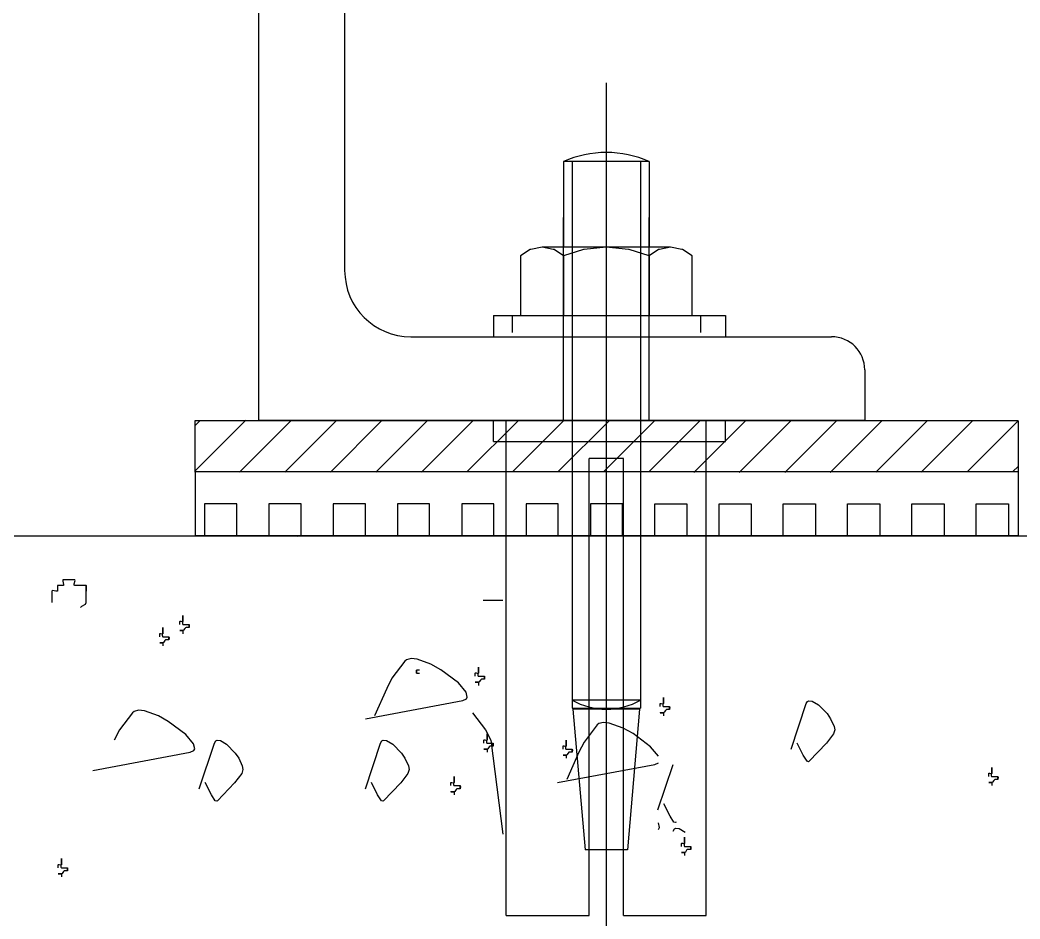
# Model space of a CAD drawing. Extents: x 2246048 to 2442613, y -66234 to 220766.
# Drawn here: x 2370796 to 2371620, y 128724 to 129466 of the extents above; entities that cross this region are included whole.
import ezdxf
from ezdxf.lldxf.tags import DXFTag

# ---------------------------------------------------------------- set-up
doc = ezdxf.new("R2010")
doc.units = 0
doc.header["$LTSCALE"] = 1000
doc.header["$MEASUREMENT"] = 0
for name, color, linetype in [('$RECOVER_980714094048-101', 7, 'Continuous'), ('$RECOVER_980714094048-89', 7, 'Continuous'), ('BASE', 7, 'Continuous'), ('PUMP', 3, 'Continuous')]:
    doc.layers.add(name, color=color, linetype=linetype)
tags = doc.linetypes.add('USTATION2', pattern=[1, 0.75, -0.25]).pattern_tags.tags
tags[6:7] = [DXFTag(74, 4), DXFTag(75, 0), DXFTag(340, '0'), DXFTag(46, 1.0), DXFTag(50, 0.0), DXFTag(44, 0.0), DXFTag(45, 0.0)]
tags[4:5] = [DXFTag(74, 4), DXFTag(75, 0), DXFTag(340, '0'), DXFTag(46, 1.0), DXFTag(50, 0.0), DXFTag(44, 0.0), DXFTag(45, 0.0)]

msp = doc.modelspace()

# ---------------------------------------------------------------- linework, layer by layer
at = {"layer": '$RECOVER_980714094048-101', "linetype": 'Continuous'}
for p, q in [((2370992.843291486, 129687.627305474), (2370992.843291486, 129135.5121054741)), ((2371063.823291479, 129660.3273054713), (2371063.823291479, 129259.126505475)), ((2371118.423291494, 129204.5265054741), (2371465.078691483, 129204.5265054741)), ((2371492.37869149, 129177.2265054714), (2371492.37869149, 129135.5121054741)), ((2371492.37869149, 129135.5121054741), (2370992.843291486, 129135.5121054741))]:
    msp.add_line(p, q, dxfattribs=at)
for centre, radius, start, end in [((2371118.423291494, 129259.126505475), 54.59999996004626, 180, 270), ((2371465.078691487, 129177.2265054669), 27.29999998456333, 1.334021322268115e-08, 90)]:
    msp.add_arc(centre, radius, start, end, dxfattribs=at)
at = {"layer": '$RECOVER_980714094048-89', "color": 3, "linetype": 'Continuous'}
for p, q in [((2371186.345691487, 129221.9439054751), (2371377.664091494, 129221.9439054751)), ((2371186.345691487, 129221.9439054751), (2371186.345691487, 129204.5265054741)), ((2371377.664091494, 129221.9439054751), (2371377.664091494, 129204.5265054741)), ((2371186.345691487, 129204.5265054741), (2371377.664091494, 129204.5265054741)), ((2371186.345691487, 129118.1493054712), (2371186.345691487, 129135.5121054741)), ((2371186.345691487, 129135.5121054741), (2371377.664091494, 129135.5121054741)), ((2371377.664091494, 129118.1493054712), (2371377.664091494, 129135.5121054741)), ((2371186.345691487, 129118.1493054712), (2371377.664091494, 129118.1493054712))]:
    msp.add_line(p, q, dxfattribs=at)
at = {"layer": 'BASE', "color": 9, "linetype": 'USTATION2'}
for p, q in [((2371244.120555306, 129135.1679742162), (2371244.120555306, 129302.9280246346)), ((2371314.771968402, 129135.1679742162), (2371314.771968402, 129302.9280246346)), ((2371178.006656464, 128987.4108470565), (2371194.256481477, 128987.4108470565))]:
    msp.add_line(p, q, dxfattribs=at)
at = {"layer": 'BASE'}
msp.add_line((2369767.717821993, 129040.3994068787), (2375404.631955018, 129040.3994068787), dxfattribs=at)
at = {"layer": 'BASE', "color": 9, "linetype": 'Continuous'}
for p, q in [((2370832.010590577, 128999.4494068788), (2370827.320590578, 128999.4494068788)), ((2370827.320590578, 128999.4494068788), (2370827.320590578, 128994.7594068787)), ((2370831.624582347, 129004.0043039981), (2370831.489479466, 129003.0971846565)), ((2370831.489479466, 129003.0971846565), (2370832.145693458, 129000.3565262203)), ((2370832.010590577, 129004.1394068787), (2370831.624582347, 129004.0043039981)), ((2370836.700590577, 129004.1394068787), (2370832.010590577, 129004.1394068787)), ((2370832.145693458, 129000.3565262203), (2370832.010590577, 128999.4494068788)), ((2370841.390590578, 129004.1394068787), (2370836.700590577, 129004.1394068787)), ((2370841.030316229, 128999.6102436414), (2370841.04318317, 129000.6653328047)), ((2370841.390590578, 128999.4494068788), (2370841.030316229, 128999.6102436414)), ((2370841.04318317, 129000.6653328047), (2370841.840933513, 129003.547527592)), ((2370841.840933513, 129003.547527592), (2370841.390590578, 129004.1394068787)), ((2370846.075590577, 128999.4494068788), (2370841.390590578, 128999.4494068788)), ((2370850.765590578, 128999.4494068788), (2370846.075590577, 128999.4494068788)), ((2370850.765590578, 128994.7594068787), (2370850.765590578, 128999.4494068788)), ((2370850.765590578, 128999.4494068788), (2370850.765590578, 128994.7594068787)), ((2370851.080830633, 128998.9175733167), (2370850.765590578, 128999.4494068788)), ((2370850.939294281, 128996.2069377429), (2370851.080830633, 128998.9175733167)), ((2370823.132401277, 128995.2998184013), (2370822.630590578, 128994.7594068787)), ((2370822.630590578, 128994.7594068787), (2370822.630590578, 128990.0644068788)), ((2370822.630590578, 128990.0644068788), (2370822.630590578, 128985.3744068787)), ((2370825.757257244, 128994.7594068787), (2370823.132401277, 128995.2998184013)), ((2370827.320590578, 128994.7594068787), (2370825.757257244, 128994.7594068787)), ((2370850.765590578, 128994.7594068787), (2370850.939294281, 128996.2069377429)), ((2370850.765590578, 128990.0644068788), (2370850.765590578, 128994.7594068787)), ((2370850.765590578, 128985.3744068787), (2370850.765590578, 128990.0644068788)), ((2370846.23642734, 128981.3547485111), (2370847.291516503, 128982.3916410719)), ((2370847.291516503, 128982.3916410719), (2370850.173711291, 128984.1456465048)), ((2370850.173711291, 128984.1456465048), (2370850.765590578, 128985.3744068787)), ((2370930.583063694, 128974.7244068787), (2370930.583063694, 128972.2194068787)), ((2370930.583063694, 128972.2194068787), (2370930.583063694, 128974.7244068787)), ((2370913.916713317, 128964.6994068788), (2370913.916713317, 128962.1944068787)), ((2370913.916713317, 128962.1944068787), (2370913.916713317, 128964.6994068788)), ((2370928.073063693, 128969.7094068787), (2370928.159140511, 128969.9022189501)), ((2370928.073063693, 128967.2044068787), (2370928.073063693, 128969.7094068787)), ((2370928.159140511, 128969.9022189501), (2370928.723804434, 128969.8953328046)), ((2370928.723804434, 128969.8953328046), (2370930.266301005, 128969.4683917896)), ((2370930.397322953, 128970.6715673725), (2370930.214894461, 128968.6142360037)), ((2370930.214894461, 128968.6142360037), (2370930.245978646, 128967.7730945788)), ((2370930.245978646, 128967.7730945788), (2370930.423820946, 128967.2743887582)), ((2370930.266301005, 128969.4683917896), (2370930.54378716, 128969.5627574858)), ((2370930.583063694, 128972.2194068787), (2370930.397322953, 128970.6715673725)), ((2370930.423820946, 128967.2743887582), (2370930.583063694, 128967.2044068787)), ((2370930.54378716, 128969.5627574858), (2370930.583063694, 128969.7094068787)), ((2370930.583063694, 128969.7094068787), (2370930.583063694, 128972.2194068787)), ((2370930.583063694, 128972.2194068787), (2370930.583063694, 128969.7094068787)), ((2370930.583063694, 128969.7094068787), (2370930.583063694, 128972.2194068787)), ((2370930.583063694, 128967.2044068787), (2370933.088063694, 128967.2044068787)), ((2370932.243191519, 128964.048666138), (2370931.152527624, 128962.5061695674)), ((2370932.79949255, 128964.6133300612), (2370932.243191519, 128964.048666138)), ((2370933.088063694, 128964.6994068788), (2370932.79949255, 128964.6133300612)), ((2370933.088063694, 128967.2044068787), (2370935.593063693, 128967.2044068787)), ((2370935.593063693, 128964.6994068788), (2370933.088063694, 128964.6994068788)), ((2370935.593063693, 128967.2044068787), (2370935.593063693, 128964.6994068788)), ((2370935.593063693, 128964.6994068788), (2370935.593063693, 128967.2044068787)), ((2370935.593063693, 128967.2044068787), (2370935.703022541, 128967.1276647663)), ((2370935.778619249, 128966.6168142861), (2370935.593063693, 128964.6994068788)), ((2370935.703022541, 128967.1276647663), (2370935.778619249, 128966.6168142861)), ((2370911.406713318, 128959.6844068788), (2370911.492790135, 128959.8772189501)), ((2370911.406713318, 128957.1794068788), (2370911.406713318, 128959.6844068788)), ((2370911.492790135, 128959.8772189501), (2370912.057454058, 128959.8703328046)), ((2370912.057454058, 128959.8703328046), (2370913.599950629, 128959.4433917896)), ((2370913.730972577, 128960.6465673726), (2370913.548544085, 128958.5892360037)), ((2370913.548544085, 128958.5892360037), (2370913.57962827, 128957.7480945787)), ((2370913.57962827, 128957.7480945787), (2370913.75747057, 128957.2493887582)), ((2370913.599950629, 128959.4433917896), (2370913.877436785, 128959.5377574859)), ((2370913.916713317, 128962.1944068787), (2370913.730972577, 128960.6465673726)), ((2370913.75747057, 128957.2493887582), (2370913.916713317, 128957.1794068788)), ((2370913.877436785, 128959.5377574859), (2370913.916713317, 128959.6844068788)), ((2370913.916713317, 128959.6844068788), (2370913.916713317, 128962.1944068787)), ((2370913.916713317, 128962.1944068787), (2370913.916713317, 128959.6844068788)), ((2370913.916713317, 128959.6844068788), (2370913.916713317, 128962.1944068787)), ((2370913.916713317, 128957.1794068788), (2370916.421713318, 128957.1794068788)), ((2370916.421713318, 128957.1794068788), (2370918.926713318, 128957.1794068788)), ((2370918.926713318, 128957.1794068788), (2370918.926713318, 128954.6744068788)), ((2370918.926713318, 128954.6744068788), (2370918.926713318, 128957.1794068788)), ((2370918.926713318, 128957.1794068788), (2370919.036672165, 128957.1026647663)), ((2370919.112268873, 128956.5918142861), (2370918.926713318, 128954.6744068788)), ((2370919.036672165, 128957.1026647663), (2370919.112268873, 128956.5918142861)), ((2370928.073063693, 128962.1894068788), (2370928.847755052, 128962.2823698417)), ((2370930.583063694, 128962.1894068788), (2370928.073063693, 128962.1894068788)), ((2370928.073063693, 128962.1894068788), (2370930.583063694, 128962.1894068788)), ((2370930.583063694, 128962.1894068788), (2370928.073063693, 128962.1894068788)), ((2370928.073063693, 128962.1894068788), (2370930.583063694, 128962.1894068788)), ((2370930.583063694, 128962.1894068788), (2370928.073063693, 128962.1894068788)), ((2370928.847755052, 128962.2823698417), (2370930.29843635, 128962.3581174412)), ((2370930.29843635, 128962.3581174412), (2370930.583063694, 128962.1894068788)), ((2370931.152527624, 128962.5061695674), (2370930.583063694, 128962.1894068788)), ((2370930.583063694, 128962.1894068788), (2370930.583063694, 128959.6844068788)), ((2370911.406713318, 128952.1644068788), (2370912.181404675, 128952.2573698417)), ((2370913.916713317, 128952.1644068788), (2370911.406713318, 128952.1644068788)), ((2370911.406713318, 128952.1644068788), (2370913.916713317, 128952.1644068788)), ((2370913.916713317, 128952.1644068788), (2370911.406713318, 128952.1644068788)), ((2370911.406713318, 128952.1644068788), (2370913.916713317, 128952.1644068788)), ((2370913.916713317, 128952.1644068788), (2370911.406713318, 128952.1644068788)), ((2370912.181404675, 128952.2573698417), (2370913.632085974, 128952.3331174412)), ((2370913.632085974, 128952.3331174412), (2370913.916713317, 128952.1644068788)), ((2370914.486177247, 128952.4811695673), (2370913.916713317, 128952.1644068788)), ((2370913.916713317, 128952.1644068788), (2370913.916713317, 128949.6594068788)), ((2370915.576841143, 128954.0236661379), (2370914.486177247, 128952.4811695673)), ((2370916.133142173, 128954.5883300612), (2370915.576841143, 128954.0236661379)), ((2370916.421713318, 128954.6744068788), (2370916.133142173, 128954.5883300612)), ((2370918.926713318, 128954.6744068788), (2370916.421713318, 128954.6744068788)), ((2371113.483063694, 128937.1294068787), (2371102.821361215, 128922.9141435975)), ((2371114.888424706, 128938.1716596254), (2371113.483063694, 128937.1294068787)), ((2371118.650217457, 128939.0912844501), (2371114.888424706, 128938.1716596254)), ((2371123.438841397, 128938.6371396423), (2371118.650217457, 128939.0912844501)), ((2371134.938519915, 128934.4686831686), (2371123.438841397, 128938.6371396423)), ((2371143.099685196, 128929.9658136819), (2371134.938519915, 128934.4686831686)), ((2371173.992355497, 128932.1144068787), (2371173.992355497, 128929.6094068787)), ((2371173.992355497, 128929.6094068787), (2371173.992355497, 128932.1144068787)), ((2371102.821361215, 128922.9141435975), (2371098.448063693, 128914.5694068787)), ((2371122.97563173, 128929.5326647663), (2371122.900035022, 128929.0218142861)), ((2371122.900035022, 128929.0218142861), (2371123.085590578, 128927.1044068787)), ((2371123.085590578, 128929.6094068787), (2371122.97563173, 128929.5326647663)), ((2371125.590590578, 128929.6094068787), (2371123.085590578, 128929.6094068787)), ((2371123.085590578, 128927.1044068787), (2371123.085590578, 128929.6094068787)), ((2371123.085590578, 128929.6094068787), (2371123.085590578, 128927.1044068787)), ((2371123.085590578, 128927.1044068787), (2371125.590590578, 128927.1044068787)), ((2371157.521158987, 128919.1190970723), (2371143.099685196, 128929.9658136819)), ((2371171.482355496, 128927.0994068787), (2371171.568432314, 128927.2922189501)), ((2371171.482355496, 128924.5944068787), (2371171.482355496, 128927.0994068787)), ((2371171.568432314, 128927.2922189501), (2371172.133096237, 128927.2853328047)), ((2371172.133096237, 128927.2853328047), (2371173.675592808, 128926.8583917896)), ((2371173.806614756, 128928.0615673725), (2371173.624186264, 128926.0042360036)), ((2371173.624186264, 128926.0042360036), (2371173.655270448, 128925.1630945788)), ((2371173.655270448, 128925.1630945788), (2371173.833112749, 128924.6643887581)), ((2371173.675592808, 128926.8583917896), (2371173.953078963, 128926.9527574859)), ((2371173.992355497, 128929.6094068787), (2371173.806614756, 128928.0615673725)), ((2371173.833112749, 128924.6643887581), (2371173.992355497, 128924.5944068787)), ((2371173.953078963, 128926.9527574859), (2371173.992355497, 128927.0994068787)), ((2371173.992355497, 128927.0994068787), (2371173.992355497, 128929.6094068787)), ((2371173.992355497, 128929.6094068787), (2371173.992355497, 128927.0994068787)), ((2371173.992355497, 128927.0994068787), (2371173.992355497, 128929.6094068787)), ((2371173.992355497, 128924.5944068787), (2371176.497355497, 128924.5944068787)), ((2371176.497355497, 128924.5944068787), (2371179.002355496, 128924.5944068787)), ((2371179.002355496, 128924.5944068787), (2371179.002355496, 128922.0894068787)), ((2371179.002355496, 128922.0894068787), (2371179.002355496, 128924.5944068787)), ((2371179.002355496, 128924.5944068787), (2371179.112314344, 128924.5176647662)), ((2371179.187911052, 128924.0068142861), (2371179.002355496, 128922.0894068787)), ((2371179.112314344, 128924.5176647662), (2371179.187911052, 128924.0068142861)), ((2371098.448063693, 128914.5694068787), (2371088.428063693, 128892.0094068787)), ((2371163.971867817, 128911.3825356107), (2371157.521158987, 128919.1190970723)), ((2371171.482355496, 128919.5794068787), (2371172.257046855, 128919.6723698417)), ((2371173.992355497, 128919.5794068787), (2371171.482355496, 128919.5794068787)), ((2371171.482355496, 128919.5794068787), (2371173.992355497, 128919.5794068787)), ((2371173.992355497, 128919.5794068787), (2371171.482355496, 128919.5794068787)), ((2371171.482355496, 128919.5794068787), (2371173.992355497, 128919.5794068787)), ((2371173.992355497, 128919.5794068787), (2371171.482355496, 128919.5794068787)), ((2371172.257046855, 128919.6723698417), (2371173.707728153, 128919.7481174411)), ((2371173.707728153, 128919.7481174411), (2371173.992355497, 128919.5794068787)), ((2371174.561819427, 128919.8961695674), (2371173.992355497, 128919.5794068787)), ((2371173.992355497, 128919.5794068787), (2371173.992355497, 128917.0744068787)), ((2371175.652483322, 128921.438666138), (2371174.561819427, 128919.8961695674)), ((2371176.208784353, 128922.0033300612), (2371175.652483322, 128921.438666138)), ((2371176.497355497, 128922.0894068787), (2371176.208784353, 128922.0033300612)), ((2371179.002355496, 128922.0894068787), (2371176.497355497, 128922.0894068787)), ((2371164.906843536, 128907.3714029331), (2371163.971867817, 128911.3825356107)), ((2371164.107335028, 128905.9011739813), (2371164.906843536, 128907.3714029331)), ((2371326.448063693, 128907.0494068788), (2371326.448063693, 128904.5444068788)), ((2371326.448063693, 128904.5444068788), (2371326.448063693, 128907.0494068788)), ((2371080.908063693, 128889.5044068787), (2371161.083063694, 128904.5444068788)), ((2371161.083063694, 128904.5444068788), (2371164.107335028, 128905.9011739813)), ((2371323.938063694, 128902.0344068788), (2371324.024140511, 128902.2272189501)), ((2371323.938063694, 128899.5294068787), (2371323.938063694, 128902.0344068788)), ((2371324.024140511, 128902.2272189501), (2371324.588804435, 128902.2203328046)), ((2371324.588804435, 128902.2203328046), (2371326.131301005, 128901.7933917895)), ((2371326.262322953, 128902.9965673726), (2371326.079894461, 128900.9392360037)), ((2371326.079894461, 128900.9392360037), (2371326.110978646, 128900.0980945788)), ((2371326.110978646, 128900.0980945788), (2371326.288820946, 128899.5993887582)), ((2371326.131301005, 128901.7933917895), (2371326.408787161, 128901.8877574858)), ((2371326.448063693, 128904.5444068788), (2371326.262322953, 128902.9965673726)), ((2371326.288820946, 128899.5993887582), (2371326.448063693, 128899.5294068787)), ((2371326.408787161, 128901.8877574858), (2371326.448063693, 128902.0344068788)), ((2371326.448063693, 128902.0344068788), (2371326.448063693, 128904.5444068788)), ((2371326.448063693, 128904.5444068788), (2371326.448063693, 128902.0344068788)), ((2371326.448063693, 128902.0344068788), (2371326.448063693, 128904.5444068788)), ((2371326.448063693, 128899.5294068787), (2371328.953063694, 128899.5294068787)), ((2371328.953063694, 128899.5294068787), (2371331.458063694, 128899.5294068787)), ((2371331.458063694, 128899.5294068787), (2371331.458063694, 128897.0244068787)), ((2371331.458063694, 128897.0244068787), (2371331.458063694, 128899.5294068787)), ((2371331.458063694, 128899.5294068787), (2371331.568022541, 128899.4526647662)), ((2371331.643619249, 128898.9418142862), (2371331.458063694, 128897.0244068787)), ((2371331.568022541, 128899.4526647662), (2371331.643619249, 128898.9418142862)), ((2371431.673063694, 128864.4394068788), (2371444.203063694, 128902.0344068788)), ((2371444.203063694, 128902.0344068788), (2371445.321874446, 128903.8010731976)), ((2371445.321874446, 128903.8010731976), (2371446.394443974, 128904.3523827435)), ((2371446.394443974, 128904.3523827435), (2371449.154705299, 128904.1367073838)), ((2371449.154705299, 128904.1367073838), (2371454.269744978, 128901.134887378)), ((2371454.269744978, 128901.134887378), (2371461.33229789, 128893.8617560219)), ((2370888.866713318, 128894.5194068787), (2370878.205010839, 128880.3041435975)), ((2370890.27207433, 128895.5616596253), (2370888.866713318, 128894.5194068787)), ((2370894.033867081, 128896.4812844502), (2370890.27207433, 128895.5616596253)), ((2370898.82249102, 128896.0271396423), (2370894.033867081, 128896.4812844502)), ((2370910.322169539, 128891.8586831687), (2370898.82249102, 128896.0271396423)), ((2370918.48333482, 128887.3558136818), (2370910.322169539, 128891.8586831687)), ((2371169.243002716, 128894.5194068787), (2371179.904705195, 128880.3041435975)), ((2371323.938063694, 128894.5144068787), (2371324.712755051, 128894.6073698417)), ((2371326.448063693, 128894.5144068787), (2371323.938063694, 128894.5144068787)), ((2371323.938063694, 128894.5144068787), (2371326.448063693, 128894.5144068787)), ((2371326.448063693, 128894.5144068787), (2371323.938063694, 128894.5144068787)), ((2371323.938063694, 128894.5144068787), (2371326.448063693, 128894.5144068787)), ((2371326.448063693, 128894.5144068787), (2371323.938063694, 128894.5144068787)), ((2371324.712755051, 128894.6073698417), (2371326.16343635, 128894.6831174411)), ((2371326.16343635, 128894.6831174411), (2371326.448063693, 128894.5144068787)), ((2371327.017527624, 128894.8311695673), (2371326.448063693, 128894.5144068787)), ((2371326.448063693, 128894.5144068787), (2371326.448063693, 128892.0094068787)), ((2371328.108191519, 128896.3736661379), (2371327.017527624, 128894.8311695673)), ((2371328.66449255, 128896.9383300612), (2371328.108191519, 128896.3736661379)), ((2371328.953063694, 128897.0244068787), (2371328.66449255, 128896.9383300612)), ((2371331.458063694, 128897.0244068787), (2371328.953063694, 128897.0244068787)), ((2371461.33229789, 128893.8617560219), (2371464.291713343, 128889.564374761)), ((2370932.904808611, 128876.5090970723), (2370918.48333482, 128887.3558136818)), ((2371271.832550853, 128884.4944068787), (2371261.170848375, 128870.2791435975)), ((2371273.237911866, 128885.5366596254), (2371271.832550853, 128884.4944068787)), ((2371276.999704617, 128886.4562844501), (2371273.237911866, 128885.5366596254)), ((2371281.788328556, 128886.0021396423), (2371276.999704617, 128886.4562844501)), ((2371293.288007075, 128881.8336831686), (2371281.788328556, 128886.0021396423)), ((2371301.449172356, 128877.3308136819), (2371293.288007075, 128881.8336831686)), ((2371464.291713343, 128889.564374761), (2371467.171273296, 128883.2184271346)), ((2371467.171273296, 128883.2184271346), (2371467.634710303, 128880.3915059575)), ((2370878.205010839, 128880.3041435975), (2370873.831713317, 128871.9594068787)), ((2370939.355517441, 128868.7725356107), (2370932.904808611, 128876.5090970723)), ((2371179.904705195, 128880.3041435975), (2371184.278002717, 128871.9594068787)), ((2371181.128063694, 128874.4644068787), (2371180.942322953, 128872.9165673725)), ((2371181.128063694, 128876.9694068787), (2371181.128063694, 128874.4644068787)), ((2371181.128063694, 128874.4644068787), (2371181.128063694, 128876.9694068787)), ((2371181.128063694, 128871.9544068787), (2371181.128063694, 128874.4644068787)), ((2371181.128063694, 128874.4644068787), (2371181.128063694, 128871.9544068787)), ((2371181.128063694, 128871.9544068787), (2371181.128063694, 128874.4644068787)), ((2371315.870646147, 128866.4840970723), (2371301.449172356, 128877.3308136819)), ((2371466.753063694, 128876.9744068787), (2371460.797920565, 128869.3919397868)), ((2371467.634710303, 128880.3915059575), (2371466.753063694, 128876.9744068787)), ((2370940.29049316, 128864.7614029332), (2370939.355517441, 128868.7725356107)), ((2370943.976713317, 128831.8594068787), (2370956.506713318, 128869.4544068787)), ((2370956.506713318, 128869.4544068787), (2370957.62552407, 128871.2210731977)), ((2370957.62552407, 128871.2210731977), (2370958.698093598, 128871.7723827435)), ((2370958.698093598, 128871.7723827435), (2370961.458354923, 128871.5567073838)), ((2370961.458354923, 128871.5567073838), (2370966.573394602, 128868.554887378)), ((2370966.573394602, 128868.554887378), (2370973.635947514, 128861.2817560219)), ((2371080.903063694, 128831.8544068787), (2371093.433063694, 128869.4494068788)), ((2371093.433063694, 128869.4494068788), (2371094.551874446, 128871.2160731977)), ((2371094.551874446, 128871.2160731977), (2371095.624443974, 128871.7673827435)), ((2371095.624443974, 128871.7673827435), (2371098.384705299, 128871.5517073837)), ((2371098.384705299, 128871.5517073837), (2371103.499744978, 128868.549887378)), ((2371103.499744978, 128868.549887378), (2371110.56229789, 128861.2767560219)), ((2371178.618063694, 128871.9544068787), (2371178.704140511, 128872.1472189501)), ((2371178.618063694, 128869.4494068788), (2371178.618063694, 128871.9544068787)), ((2371178.704140511, 128872.1472189501), (2371179.268804434, 128872.1403328046)), ((2371179.268804434, 128872.1403328046), (2371180.811301005, 128871.7133917896)), ((2371180.942322953, 128872.9165673725), (2371180.759894461, 128870.8592360037)), ((2371180.759894461, 128870.8592360037), (2371180.790978645, 128870.0180945788)), ((2371180.790978645, 128870.0180945788), (2371180.968820946, 128869.5193887581)), ((2371180.811301005, 128871.7133917896), (2371181.088787161, 128871.8077574859)), ((2371180.968820946, 128869.5193887581), (2371181.128063694, 128869.4494068788)), ((2371181.088787161, 128871.8077574859), (2371181.128063694, 128871.9544068787)), ((2371181.128063694, 128869.4494068788), (2371183.633063694, 128869.4494068788)), ((2371182.788191519, 128866.293666138), (2371181.697527624, 128864.7511695673)), ((2371183.34449255, 128866.8583300612), (2371182.788191519, 128866.293666138)), ((2371183.633063694, 128866.9444068787), (2371183.34449255, 128866.8583300612)), ((2371183.633063694, 128869.4494068788), (2371186.138063693, 128869.4494068788)), ((2371186.138063693, 128866.9444068787), (2371183.633063694, 128866.9444068787)), ((2371184.278002717, 128871.9594068787), (2371194.298002717, 128794.3948459916)), ((2371186.138063693, 128869.4494068788), (2371186.138063693, 128866.9444068787)), ((2371186.138063693, 128866.9444068787), (2371186.138063693, 128869.4494068788)), ((2371186.138063693, 128869.4494068788), (2371186.248022541, 128869.3726647663)), ((2371186.323619249, 128868.8618142861), (2371186.138063693, 128866.9444068787)), ((2371186.248022541, 128869.3726647663), (2371186.323619249, 128868.8618142861)), ((2371243.763063693, 128866.9444068787), (2371243.849140511, 128867.1372189501)), ((2371243.763063693, 128864.4394068788), (2371243.763063693, 128866.9444068787)), ((2371243.849140511, 128867.1372189501), (2371244.413804434, 128867.1303328046)), ((2371244.413804434, 128867.1303328046), (2371245.956301005, 128866.7033917896)), ((2371246.087322953, 128867.9065673726), (2371245.904894461, 128865.8492360037)), ((2371245.904894461, 128865.8492360037), (2371245.935978645, 128865.0080945787)), ((2371245.956301005, 128866.7033917896), (2371246.23378716, 128866.7977574859)), ((2371246.273063694, 128869.4544068787), (2371246.087322953, 128867.9065673726)), ((2371246.23378716, 128866.7977574859), (2371246.273063694, 128866.9444068787)), ((2371246.273063694, 128871.9594068787), (2371246.273063694, 128869.4544068787)), ((2371246.273063694, 128869.4544068787), (2371246.273063694, 128871.9594068787)), ((2371246.273063694, 128866.9444068787), (2371246.273063694, 128869.4544068787)), ((2371246.273063694, 128869.4544068787), (2371246.273063694, 128866.9444068787)), ((2371246.273063694, 128866.9444068787), (2371246.273063694, 128869.4544068787)), ((2371261.170848375, 128870.2791435975), (2371256.797550853, 128861.9344068787)), ((2371322.321354977, 128858.7475356107), (2371315.870646147, 128866.4840970723)), ((2371441.698063693, 128859.4244068788), (2371436.688063694, 128869.4544068787)), ((2371460.797920565, 128869.3919397868), (2371446.708063694, 128854.4144068788)), ((2370856.291713317, 128846.8944068787), (2370936.466713318, 128861.9344068787)), ((2370936.466713318, 128861.9344068787), (2370939.490984651, 128863.2911739813)), ((2370939.490984651, 128863.2911739813), (2370940.29049316, 128864.7614029332)), ((2370973.635947514, 128861.2817560219), (2370976.595362967, 128856.9843747609)), ((2370976.595362967, 128856.9843747609), (2370979.47492292, 128850.6384271346)), ((2371110.56229789, 128861.2767560219), (2371113.521713343, 128856.9793747609)), ((2371113.521713343, 128856.9793747609), (2371116.401273296, 128850.6334271346)), ((2371178.618063694, 128864.4344068787), (2371179.392755052, 128864.5273698417)), ((2371181.128063694, 128864.4344068787), (2371178.618063694, 128864.4344068787)), ((2371178.618063694, 128864.4344068787), (2371181.128063694, 128864.4344068787)), ((2371181.128063694, 128864.4344068787), (2371178.618063694, 128864.4344068787)), ((2371178.618063694, 128864.4344068787), (2371181.128063694, 128864.4344068787)), ((2371181.128063694, 128864.4344068787), (2371178.618063694, 128864.4344068787)), ((2371179.392755052, 128864.5273698417), (2371180.84343635, 128864.6031174412)), ((2371180.84343635, 128864.6031174412), (2371181.128063694, 128864.4344068787)), ((2371181.697527624, 128864.7511695673), (2371181.128063694, 128864.4344068787)), ((2371181.128063694, 128864.4344068787), (2371181.128063694, 128861.9294068788)), ((2371243.763063693, 128859.4244068788), (2371244.537755052, 128859.5173698417)), ((2371246.273063694, 128859.4244068788), (2371243.763063693, 128859.4244068788)), ((2371243.763063693, 128859.4244068788), (2371246.273063694, 128859.4244068788)), ((2371246.273063694, 128859.4244068788), (2371243.763063693, 128859.4244068788)), ((2371243.763063693, 128859.4244068788), (2371246.273063694, 128859.4244068788)), ((2371246.273063694, 128859.4244068788), (2371243.763063693, 128859.4244068788)), ((2371244.537755052, 128859.5173698417), (2371245.98843635, 128859.5931174412)), ((2371245.935978645, 128865.0080945787), (2371246.113820946, 128864.5093887582)), ((2371245.98843635, 128859.5931174412), (2371246.273063694, 128859.4244068788)), ((2371246.113820946, 128864.5093887582), (2371246.273063694, 128864.4394068788)), ((2371246.273063694, 128864.4394068788), (2371248.778063694, 128864.4394068788)), ((2371246.842527624, 128859.7411695673), (2371246.273063694, 128859.4244068788)), ((2371246.273063694, 128859.4244068788), (2371246.273063694, 128856.9194068788)), ((2371256.797550853, 128861.9344068787), (2371246.777550853, 128839.3744068787)), ((2371247.933191519, 128861.283666138), (2371246.842527624, 128859.7411695673)), ((2371248.48949255, 128861.8483300612), (2371247.933191519, 128861.283666138)), ((2371248.778063694, 128861.9344068787), (2371248.48949255, 128861.8483300612)), ((2371248.778063694, 128864.4394068788), (2371251.283063693, 128864.4394068788)), ((2371251.283063693, 128861.9344068787), (2371248.778063694, 128861.9344068787)), ((2371251.283063693, 128864.4394068788), (2371251.283063693, 128861.9344068787)), ((2371251.283063693, 128861.9344068787), (2371251.283063693, 128864.4394068788)), ((2371251.283063693, 128864.4394068788), (2371251.393022541, 128864.3626647663)), ((2371251.468619249, 128863.8518142861), (2371251.283063693, 128861.9344068787)), ((2371251.393022541, 128864.3626647663), (2371251.468619249, 128863.8518142861)), ((2371444.908831128, 128854.4925103856), (2371441.698063693, 128859.4244068788)), ((2370979.47492292, 128850.6384271346), (2370979.938359927, 128847.8115059575)), ((2371116.401273296, 128850.6334271346), (2371116.864710303, 128847.8065059575)), ((2371239.257550853, 128836.8694068787), (2371319.432550854, 128851.9094068788)), ((2371319.432550854, 128851.9094068788), (2371322.456822187, 128853.2661739812)), ((2371321.932550854, 128814.3144068788), (2371334.462550853, 128851.9094068788)), ((2371446.135520143, 128854.0714630417), (2371444.908831128, 128854.4925103856)), ((2371446.708063694, 128854.4144068788), (2371446.135520143, 128854.0714630417)), ((2371597.038063694, 128849.3994068787), (2371597.038063694, 128846.8944068787)), ((2371597.038063694, 128846.8944068787), (2371597.038063694, 128849.3994068787)), ((2370979.056713318, 128844.3944068787), (2370973.101570189, 128836.8119397869)), ((2370979.938359927, 128847.8115059575), (2370979.056713318, 128844.3944068787)), ((2371115.983063694, 128844.3894068787), (2371110.027920565, 128836.8069397868)), ((2371116.864710303, 128847.8065059575), (2371115.983063694, 128844.3894068787)), ((2371153.947355497, 128841.8844068787), (2371153.947355497, 128839.3794068787)), ((2371153.947355497, 128839.3794068787), (2371153.947355497, 128841.8844068787)), ((2371594.528063694, 128844.3844068787), (2371594.614140511, 128844.57721895)), ((2371594.528063694, 128841.8794068787), (2371594.528063694, 128844.3844068787)), ((2371594.614140511, 128844.57721895), (2371595.178804434, 128844.5703328047)), ((2371595.178804434, 128844.5703328047), (2371596.721301005, 128844.1433917895)), ((2371596.852322953, 128845.3465673726), (2371596.669894462, 128843.2892360036)), ((2371596.669894462, 128843.2892360036), (2371596.700978646, 128842.4480945788)), ((2371596.700978646, 128842.4480945788), (2371596.878820946, 128841.9493887582)), ((2371596.721301005, 128844.1433917895), (2371596.99878716, 128844.2377574858)), ((2371597.038063694, 128846.8944068787), (2371596.852322953, 128845.3465673726)), ((2371596.878820946, 128841.9493887582), (2371597.038063694, 128841.8794068787)), ((2371596.99878716, 128844.2377574858), (2371597.038063694, 128844.3844068787)), ((2371597.038063694, 128844.3844068787), (2371597.038063694, 128846.8944068787)), ((2371597.038063694, 128846.8944068787), (2371597.038063694, 128844.3844068787)), ((2371597.038063694, 128844.3844068787), (2371597.038063694, 128846.8944068787)), ((2371597.038063694, 128841.8794068787), (2371599.543063694, 128841.8794068787)), ((2371599.543063694, 128841.8794068787), (2371602.048063694, 128841.8794068787)), ((2371602.048063694, 128841.8794068787), (2371602.048063694, 128839.3744068787)), ((2371602.048063694, 128839.3744068787), (2371602.048063694, 128841.8794068787)), ((2371602.048063694, 128841.8794068787), (2371602.158022542, 128841.8026647662)), ((2371602.233619249, 128841.2918142861), (2371602.048063694, 128839.3744068787)), ((2371602.158022542, 128841.8026647662), (2371602.233619249, 128841.2918142861)), ((2370954.001713317, 128826.8444068787), (2370948.991713318, 128836.8744068787)), ((2370973.101570189, 128836.8119397869), (2370959.011713318, 128821.8344068787)), ((2371090.928063693, 128826.8394068787), (2371085.918063694, 128836.8694068787)), ((2371110.027920565, 128836.8069397868), (2371095.938063694, 128821.8294068787)), ((2371151.437355496, 128836.8694068787), (2371151.523432314, 128837.06221895)), ((2371151.437355496, 128834.3644068787), (2371151.437355496, 128836.8694068787)), ((2371151.523432314, 128837.06221895), (2371152.088096237, 128837.0553328047)), ((2371152.088096237, 128837.0553328047), (2371153.630592808, 128836.6283917895)), ((2371153.761614756, 128837.8315673725), (2371153.579186264, 128835.7742360036)), ((2371153.579186264, 128835.7742360036), (2371153.610270448, 128834.9330945788)), ((2371153.610270448, 128834.9330945788), (2371153.788112749, 128834.4343887581)), ((2371153.630592808, 128836.6283917895), (2371153.908078963, 128836.7227574858)), ((2371153.947355497, 128839.3794068787), (2371153.761614756, 128837.8315673725)), ((2371153.788112749, 128834.4343887581), (2371153.947355497, 128834.3644068787)), ((2371153.908078963, 128836.7227574858), (2371153.947355497, 128836.8694068787)), ((2371153.947355497, 128836.8694068787), (2371153.947355497, 128839.3794068787)), ((2371153.947355497, 128839.3794068787), (2371153.947355497, 128836.8694068787)), ((2371153.947355497, 128836.8694068787), (2371153.947355497, 128839.3794068787)), ((2371153.947355497, 128834.3644068787), (2371156.452355497, 128834.3644068787)), ((2371156.452355497, 128834.3644068787), (2371158.957355496, 128834.3644068787)), ((2371158.957355496, 128834.3644068787), (2371158.957355496, 128831.8594068787)), ((2371158.957355496, 128831.8594068787), (2371158.957355496, 128834.3644068787)), ((2371158.957355496, 128834.3644068787), (2371159.067314344, 128834.2876647662)), ((2371159.142911052, 128833.7768142861), (2371158.957355496, 128831.8594068787)), ((2371159.067314344, 128834.2876647662), (2371159.142911052, 128833.7768142861)), ((2371594.528063694, 128836.8644068787), (2371595.302755052, 128836.9573698416)), ((2371597.038063694, 128836.8644068787), (2371594.528063694, 128836.8644068787)), ((2371594.528063694, 128836.8644068787), (2371597.038063694, 128836.8644068787)), ((2371597.038063694, 128836.8644068787), (2371594.528063694, 128836.8644068787)), ((2371594.528063694, 128836.8644068787), (2371597.038063694, 128836.8644068787)), ((2371597.038063694, 128836.8644068787), (2371594.528063694, 128836.8644068787)), ((2371595.302755052, 128836.9573698416), (2371596.75343635, 128837.0331174411)), ((2371596.75343635, 128837.0331174411), (2371597.038063694, 128836.8644068787)), ((2371597.607527623, 128837.1811695674), (2371597.038063694, 128836.8644068787)), ((2371597.038063694, 128836.8644068787), (2371597.038063694, 128834.3594068787)), ((2371598.698191519, 128838.723666138), (2371597.607527623, 128837.1811695674)), ((2371599.25449255, 128839.2883300611), (2371598.698191519, 128838.723666138)), ((2371599.543063694, 128839.3744068787), (2371599.25449255, 128839.2883300611)), ((2371602.048063694, 128839.3744068787), (2371599.543063694, 128839.3744068787)), ((2370957.212480752, 128821.9125103855), (2370954.001713317, 128826.8444068787)), ((2371094.138831128, 128821.9075103855), (2371090.928063693, 128826.8394068787)), ((2371151.437355496, 128829.3494068787), (2371152.212046855, 128829.4423698417)), ((2371153.947355497, 128829.3494068787), (2371151.437355496, 128829.3494068787)), ((2371151.437355496, 128829.3494068787), (2371153.947355497, 128829.3494068787)), ((2371153.947355497, 128829.3494068787), (2371151.437355496, 128829.3494068787)), ((2371151.437355496, 128829.3494068787), (2371153.947355497, 128829.3494068787)), ((2371153.947355497, 128829.3494068787), (2371151.437355496, 128829.3494068787)), ((2371152.212046855, 128829.4423698417), (2371153.662728153, 128829.5181174411)), ((2371153.662728153, 128829.5181174411), (2371153.947355497, 128829.3494068787)), ((2371154.516819426, 128829.6661695674), (2371153.947355497, 128829.3494068787)), ((2371153.947355497, 128829.3494068787), (2371153.947355497, 128826.8444068787)), ((2371155.607483322, 128831.208666138), (2371154.516819426, 128829.6661695674)), ((2371156.163784353, 128831.7733300612), (2371155.607483322, 128831.208666138)), ((2371156.452355497, 128831.8594068787), (2371156.163784353, 128831.7733300612)), ((2371158.957355496, 128831.8594068787), (2371156.452355497, 128831.8594068787)), ((2370958.439169767, 128821.4914630417), (2370957.212480752, 128821.9125103855)), ((2370959.011713318, 128821.8344068787), (2370958.439169767, 128821.4914630417)), ((2371095.365520143, 128821.4864630417), (2371094.138831128, 128821.9075103855)), ((2371095.938063694, 128821.8294068787), (2371095.365520143, 128821.4864630417)), ((2371331.957550853, 128809.2994068788), (2371326.947550853, 128819.3294068787)), ((2371335.168318288, 128804.3675103856), (2371331.957550853, 128809.2994068788)), ((2371323.256330696, 128799.731842046), (2371322.321354977, 128803.7429747236)), ((2371322.456822187, 128798.2616130941), (2371323.256330696, 128799.731842046)), ((2371336.395007303, 128803.9464630417), (2371335.168318288, 128804.3675103856)), ((2371335.581361605, 128798.6715123105), (2371336.653931133, 128799.2228218564)), ((2371336.967550853, 128804.2894068788), (2371336.395007303, 128803.9464630417)), ((2371336.653931133, 128799.2228218564), (2371339.414192459, 128799.0071464967)), ((2371334.462550853, 128796.9048459916), (2371335.581361605, 128798.6715123105)), ((2371339.414192459, 128799.0071464967), (2371344.529232137, 128796.0053264908)), ((2371343.983063694, 128791.7494068787), (2371343.983063694, 128789.2444068787)), ((2371343.983063694, 128789.2444068787), (2371343.983063694, 128791.7494068787)), ((2371341.473063694, 128786.7344068787), (2371341.559140511, 128786.9272189501)), ((2371341.473063694, 128784.2294068787), (2371341.473063694, 128786.7344068787)), ((2371341.559140511, 128786.9272189501), (2371342.123804434, 128786.9203328047)), ((2371342.123804434, 128786.9203328047), (2371343.666301005, 128786.4933917895)), ((2371343.797322953, 128787.6965673725), (2371343.614894461, 128785.6392360036)), ((2371343.614894461, 128785.6392360036), (2371343.645978645, 128784.7980945788)), ((2371343.645978645, 128784.7980945788), (2371343.823820946, 128784.2993887581)), ((2371343.666301005, 128786.4933917895), (2371343.943787161, 128786.5877574858)), ((2371343.983063694, 128789.2444068787), (2371343.797322953, 128787.6965673725)), ((2371343.823820946, 128784.2993887581), (2371343.983063694, 128784.2294068787)), ((2371343.943787161, 128786.5877574858), (2371343.983063694, 128786.7344068787)), ((2371343.983063694, 128786.7344068787), (2371343.983063694, 128789.2444068787)), ((2371343.983063694, 128789.2444068787), (2371343.983063694, 128786.7344068787)), ((2371343.983063694, 128786.7344068787), (2371343.983063694, 128789.2444068787)), ((2371343.983063694, 128784.2294068787), (2371346.488063694, 128784.2294068787)), ((2371346.488063694, 128784.2294068787), (2371348.993063694, 128784.2294068787)), ((2371348.993063694, 128784.2294068787), (2371348.993063694, 128781.7244068787)), ((2371348.993063694, 128781.7244068787), (2371348.993063694, 128784.2294068787)), ((2371348.993063694, 128784.2294068787), (2371349.103022541, 128784.1526647662)), ((2371349.178619249, 128783.6418142861), (2371348.993063694, 128781.7244068787)), ((2371349.103022541, 128784.1526647662), (2371349.178619249, 128783.6418142861)), ((2371341.473063694, 128779.2144068787), (2371342.247755052, 128779.3073698417)), ((2371343.983063694, 128779.2144068787), (2371341.473063694, 128779.2144068787)), ((2371341.473063694, 128779.2144068787), (2371343.983063694, 128779.2144068787)), ((2371343.983063694, 128779.2144068787), (2371341.473063694, 128779.2144068787)), ((2371341.473063694, 128779.2144068787), (2371343.983063694, 128779.2144068787)), ((2371343.983063694, 128779.2144068787), (2371341.473063694, 128779.2144068787)), ((2371342.247755052, 128779.3073698417), (2371343.69843635, 128779.3831174411)), ((2371343.69843635, 128779.3831174411), (2371343.983063694, 128779.2144068787)), ((2371344.552527624, 128779.5311695674), (2371343.983063694, 128779.2144068787)), ((2371343.983063694, 128779.2144068787), (2371343.983063694, 128776.7094068787)), ((2371345.643191519, 128781.073666138), (2371344.552527624, 128779.5311695674)), ((2371346.19949255, 128781.6383300612), (2371345.643191519, 128781.073666138)), ((2371346.488063694, 128781.7244068787), (2371346.19949255, 128781.6383300612)), ((2371348.993063694, 128781.7244068787), (2371346.488063694, 128781.7244068787)), ((2370827.853063694, 128769.1894068788), (2370827.939140511, 128769.3822189501)), ((2370827.853063694, 128766.6844068787), (2370827.853063694, 128769.1894068788)), ((2370827.939140511, 128769.3822189501), (2370828.503804435, 128769.3753328046)), ((2370828.503804435, 128769.3753328046), (2370830.046301005, 128768.9483917896)), ((2370830.177322953, 128770.1515673725), (2370829.994894461, 128768.0942360037)), ((2370829.994894461, 128768.0942360037), (2370830.025978646, 128767.2530945787)), ((2370830.025978646, 128767.2530945787), (2370830.203820946, 128766.7543887582)), ((2370830.046301005, 128768.9483917896), (2370830.323787161, 128769.0427574859)), ((2370830.363063694, 128771.6994068788), (2370830.177322953, 128770.1515673725)), ((2370830.203820946, 128766.7543887582), (2370830.363063694, 128766.6844068787)), ((2370830.323787161, 128769.0427574859), (2370830.363063694, 128769.1894068788)), ((2370830.363063694, 128774.2044068787), (2370830.363063694, 128771.6994068788)), ((2370830.363063694, 128771.6994068788), (2370830.363063694, 128774.2044068787)), ((2370830.363063694, 128769.1894068788), (2370830.363063694, 128771.6994068788)), ((2370830.363063694, 128771.6994068788), (2370830.363063694, 128769.1894068788)), ((2370830.363063694, 128769.1894068788), (2370830.363063694, 128771.6994068788)), ((2370830.363063694, 128766.6844068787), (2370832.868063694, 128766.6844068787)), ((2370832.868063694, 128766.6844068787), (2370835.373063694, 128766.6844068787)), ((2370835.373063694, 128766.6844068787), (2370835.373063694, 128764.1794068788)), ((2370835.373063694, 128764.1794068788), (2370835.373063694, 128766.6844068787)), ((2370835.373063694, 128766.6844068787), (2370835.483022541, 128766.6076647663)), ((2370835.483022541, 128766.6076647663), (2370835.558619249, 128766.0968142862)), ((2370827.853063694, 128761.6694068788), (2370828.627755051, 128761.7623698417)), ((2370830.363063694, 128761.6694068788), (2370827.853063694, 128761.6694068788)), ((2370827.853063694, 128761.6694068788), (2370830.363063694, 128761.6694068788)), ((2370830.363063694, 128761.6694068788), (2370827.853063694, 128761.6694068788)), ((2370827.853063694, 128761.6694068788), (2370830.363063694, 128761.6694068788)), ((2370830.363063694, 128761.6694068788), (2370827.853063694, 128761.6694068788)), ((2370828.627755051, 128761.7623698417), (2370830.07843635, 128761.8381174412)), ((2370830.07843635, 128761.8381174412), (2370830.363063694, 128761.6694068788)), ((2370830.932527624, 128761.9861695673), (2370830.363063694, 128761.6694068788)), ((2370830.363063694, 128761.6694068788), (2370830.363063694, 128759.1644068788)), ((2370832.023191519, 128763.528666138), (2370830.932527624, 128761.9861695673)), ((2370832.579492549, 128764.0933300612), (2370832.023191519, 128763.528666138)), ((2370832.868063694, 128764.1794068788), (2370832.579492549, 128764.0933300612)), ((2370835.373063694, 128764.1794068788), (2370832.868063694, 128764.1794068788)), ((2370835.558619249, 128766.0968142862), (2370835.373063694, 128764.1794068788))]:
    msp.add_line(p, q, dxfattribs=at)
at = {"layer": 'PUMP'}
for p, q in [((2371279.446261854, 129414.0183831078), (2371279.446261854, 128707.797529805)), ((2371244.120555306, 129349.1164490483), (2371244.120555306, 129278.465035952)), ((2371314.771968402, 129349.1164490483), (2371244.120555306, 129349.1164490483)), ((2371251.185696616, 129349.1164490483), (2371251.185696616, 129278.465035952)), ((2371307.706827093, 129349.1164490483), (2371307.706827093, 129278.465035952)), ((2371314.771968402, 129349.1164490483), (2371314.771968402, 129278.465035952)), ((2371332.434821676, 129278.465035952), (2371226.457702032, 129278.465035952)), ((2371251.185700505, 129278.3840812079), (2371251.185696616, 128898.3523681591)), ((2371307.706830982, 129278.3840812079), (2371307.706827093, 128898.3523681591)), ((2371244.120555306, 129271.3292432294), (2371244.120555306, 129221.9439054751)), ((2371314.771968402, 129271.3292432294), (2371314.771968402, 129221.9439054751)), ((2371201.729707449, 129221.9439054751), (2371357.16281626, 129221.9439054751)), ((2371201.729707449, 129221.9439054751), (2371201.729707449, 129208.099466698)), ((2371357.16281626, 129221.9439054751), (2371357.16281626, 129208.099466698)), ((2370982.490589667, 129135.7452551373), (2370940.440634877, 129093.6953003479)), ((2370944.524286554, 129135.2489289603), (2370940.440634877, 129131.1652772834)), ((2370940.440634877, 129135.2489289603), (2370940.440634877, 129092.8580811026)), ((2371618.959143399, 129135.2489289603), (2370940.440634877, 129135.2489289603)), ((2371019.930539751, 129135.7169945721), (2370977.099886847, 129092.8863416679)), ((2371057.368723551, 129135.6869677216), (2371014.598124348, 129092.9163685185)), ((2371094.808673636, 129135.6587071563), (2371052.096361849, 129092.9446290836)), ((2371132.248623721, 129135.6286803057), (2371089.592833064, 129092.9746559343)), ((2371169.686807521, 129135.6004197404), (2371127.091070565, 129093.0046827848)), ((2371207.126757606, 129135.5703928899), (2371164.589308066, 129093.03294335)), ((2371197.038453619, 128727.3788759939), (2371197.038453619, 129135.1679111142)), ((2371357.283972144, 129135.1679742162), (2371201.850863333, 129135.1679742162)), ((2371244.566707691, 129135.5421323247), (2371202.087545567, 129093.0629702006)), ((2371282.004891491, 129135.5121054741), (2371239.584016782, 129093.0912307658)), ((2371319.444841575, 129135.4820786235), (2371277.082254283, 129093.1212576164)), ((2371356.883025375, 129135.4538180584), (2371314.580491784, 129093.1495181817)), ((2371394.116328631, 129135.220668395), (2371351.520591675, 129092.6249314394)), ((2371361.85407009, 128727.3788759939), (2371361.85407009, 129135.1679111142)), ((2371431.556278716, 129135.1906415445), (2371389.018829176, 129092.6531920047)), ((2371468.996228801, 129135.1623809793), (2371426.517066677, 129092.6832188552)), ((2371506.434412601, 129135.1323541288), (2371464.013537893, 129092.7114794204)), ((2371543.874362686, 129135.1023272781), (2371501.511775394, 129092.7415062711)), ((2371581.312546486, 129135.0740667129), (2371539.010012894, 129092.7697668362)), ((2371618.959143399, 129135.2489289603), (2371577.066388004, 129093.3561735649)), ((2371618.959143399, 129135.2489289603), (2371618.6942006, 129093.3879667008)), ((2371265.406413044, 128727.3788759939), (2371265.406413044, 129104.1975476163)), ((2371293.486110665, 129104.1975476163), (2371265.406413044, 129104.1975476163)), ((2371293.486110665, 128727.3788759939), (2371293.486110665, 129104.1975476163)), ((2371618.72069488, 129097.5422697909), (2371614.562859219, 129093.3844341302)), ((2371025.222330592, 129040.1345271816), (2371533.912504885, 129040.6644127798)), ((2371307.70682716, 128904.9615985312), (2371251.177664451, 128904.9615983868)), ((2371251.185696616, 128898.3523681591), (2371307.706827093, 128898.3523682314)), ((2371306.915531266, 128897.3434544088), (2371251.976992443, 128897.3434544088)), ((2371251.976992443, 128897.3434544088), (2371262.12536142, 128781.3620946701)), ((2371306.915531266, 128897.3434544088), (2371296.767162289, 128781.3620946701)), ((2371296.767162289, 128781.3620946701), (2371262.12536142, 128781.3620946701)), ((2371197.038453619, 128727.3788759939), (2371265.406413044, 128727.3788759939)), ((2371293.486110665, 128727.3788759939), (2371361.85407009, 128727.3788759939))]:
    msp.add_line(p, q, dxfattribs=at)
for centre, radius, start, end in [((2371279.446261854, 129268.14992964), 88.31426637021424, 66.42782777830202, 113.5716527677945), ((2371279.440815558, 128953.4097233037), 56.06779496544593, 239.7386157165558, 300.2620577132456)]:
    msp.add_arc(centre, radius, start, end, dxfattribs=at)
for points, invisible_edges in [([(2371217.358736317, 129276.6270448335), (2371235.556667768, 129276.6270448335), (2371226.45770338, 129278.4650356456), (2371226.45770066, 129278.4650356456)], 5), ([(2371226.45770066, 129278.4650356456), (2371226.45770338, 129278.4650356456), (2371226.457702945, 129278.4650357338), (2371226.457701096, 129278.4650357338)], 5), ([(2371226.457701096, 129278.4650357338), (2371226.457702945, 129278.4650357338), (2371226.45770202, 129278.4650359204)], 5), ([(2371261.248331594, 129276.6270448335), (2371297.644190477, 129276.6270448335), (2371279.446264454, 129278.4650356456), (2371279.44626271, 129278.4650356456)], 5), ([(2371279.44626271, 129278.4650356456), (2371279.446264454, 129278.4650356456), (2371279.446263582, 129278.4650357338)], 5), ([(2371323.335860196, 129276.6270448335), (2371341.533787193, 129276.6270448335), (2371332.434822383, 129278.4650356456)], 5), ([(2371208.794848727, 129271.3292431468), (2371244.120555346, 129271.3292431468), (2371236.327819492, 129276.4712717729), (2371216.587584565, 129276.4712717729)], 5), ([(2371208.794848701, 129271.3292422021), (2371314.771970752, 129271.3292422021), (2371314.771967752, 129271.3292431301), (2371208.794848701, 129271.3292431301)], 5), ([(2371208.794848701, 129271.3292431301), (2371314.771967752, 129271.3292431301), (2371314.771967697, 129271.3292431468), (2371208.794848727, 129271.3292431468)], 5), ([(2371208.794848758, 129221.9439054751), (2371350.09767495, 129221.9439054751), (2371350.097675008, 129271.3292422021), (2371208.794848701, 129271.3292422021)], 4), ([(2371216.587585497, 129276.4712723668), (2371236.327818592, 129276.4712723668), (2371235.556670178, 129276.6270443469), (2371217.358733907, 129276.6270443469)], 5), ([(2371216.587584565, 129276.4712717729), (2371236.327819492, 129276.4712717729), (2371236.327818706, 129276.4712722914), (2371216.587585351, 129276.4712722914)], 5), ([(2371216.587585351, 129276.4712722914), (2371236.327818706, 129276.4712722914), (2371236.327818606, 129276.4712723574), (2371216.587585451, 129276.4712723574)], 5), ([(2371216.587585451, 129276.4712723574), (2371236.327818606, 129276.4712723574), (2371236.327818592, 129276.4712723668), (2371216.587585497, 129276.4712723668)], 5), ([(2371217.358733907, 129276.6270443469), (2371235.556670178, 129276.6270443469), (2371235.556667768, 129276.6270448335), (2371217.358736317, 129276.6270448335)], 5), ([(2371244.120555346, 129271.3292431468), (2371314.771967697, 129271.3292431468), (2371298.147807471, 129276.4712717729), (2371260.744717778, 129276.4712717729)], 5), ([(2371260.744717778, 129276.4712717729), (2371298.147807471, 129276.4712717729), (2371298.147805795, 129276.4712722914), (2371260.744719454, 129276.4712722914)], 5), ([(2371260.744719454, 129276.4712722914), (2371298.147805795, 129276.4712722914), (2371298.147805582, 129276.4712723574), (2371260.744719667, 129276.4712723574)], 5), ([(2371260.744719698, 129276.4712723668), (2371298.147805552, 129276.4712723668), (2371297.644195295, 129276.6270443469), (2371261.248330021, 129276.6270443469)], 5), ([(2371260.744719667, 129276.4712723574), (2371298.147805582, 129276.4712723574), (2371298.147805552, 129276.4712723668), (2371260.744719698, 129276.4712723668)], 5), ([(2371261.248330021, 129276.6270443469), (2371297.644195295, 129276.6270443469), (2371297.644190477, 129276.6270448335), (2371261.248331594, 129276.6270448335)], 5), ([(2371314.771970752, 129271.3292422021), (2371350.097675008, 129271.3292422021), (2371350.097675008, 129271.3292431301), (2371314.771972158, 129271.3292431301)], 5), ([(2371314.771972183, 129271.3292431468), (2371350.097674983, 129271.3292431468), (2371342.304939211, 129276.4712717729), (2371322.564706619, 129276.4712717729)], 5), ([(2371314.771972158, 129271.3292431301), (2371350.097675008, 129271.3292431301), (2371350.097674983, 129271.3292431468), (2371314.771972183, 129271.3292431468)], 5), ([(2371322.564706619, 129276.4712717729), (2371342.304939211, 129276.4712717729), (2371342.304938425, 129276.4712722914), (2371322.564709186, 129276.4712722914)], 5), ([(2371322.564709186, 129276.4712722914), (2371342.304938425, 129276.4712722914), (2371342.304938098, 129276.4712723574), (2371322.564709513, 129276.4712723574)], 5), ([(2371322.564709559, 129276.4712723668), (2371342.304938052, 129276.4712723668), (2371341.533789602, 129276.6270443469), (2371323.335857787, 129276.6270443469)], 5), ([(2371322.564709513, 129276.4712723574), (2371342.304938098, 129276.4712723574), (2371342.304938052, 129276.4712723668), (2371322.564709559, 129276.4712723668)], 5), ([(2371323.335857787, 129276.6270443469), (2371341.533789602, 129276.6270443469), (2371341.533787193, 129276.6270448335), (2371323.335860196, 129276.6270448335)], 5)]:
    msp.add_3dface(points, dxfattribs=dict(at, invisible_edges=invisible_edges))
for points in [[(2370940.970520475, 129093.3879667008), (2371618.6942006, 129093.3879667008), (2371618.6942006, 129040.3994068787), (2370940.970520475, 129040.3994068787)], [(2370974.883198761, 129066.8936867898), (2370948.38891885, 129066.8936867898), (2370948.38891885, 129040.3994068787), (2370974.883198761, 129040.3994068787)], [(2371027.871758583, 129066.8936867898), (2371001.377478672, 129066.8936867898), (2371001.377478672, 129040.3994068787), (2371027.871758583, 129040.3994068787)], [(2371080.860318406, 129066.8936867898), (2371054.366038494, 129066.8936867898), (2371054.366038494, 129040.3994068787), (2371080.860318406, 129040.3994068787)], [(2371133.848878228, 129066.8936867898), (2371107.354598317, 129066.8936867898), (2371107.354598317, 129040.3994068787), (2371133.848878228, 129040.3994068787)], [(2371186.83743805, 129066.8936867898), (2371160.343158139, 129066.8936867898), (2371160.343158139, 129040.3994068787), (2371186.83743805, 129040.3994068787)], [(2371239.825997872, 129066.8936867898), (2371213.331717961, 129066.8936867898), (2371213.331717961, 129040.3994068787), (2371239.825997872, 129040.3994068787)], [(2371292.814557694, 129066.8936867898), (2371266.320277783, 129066.8936867898), (2371266.320277783, 129040.3994068787), (2371292.814557694, 129040.3994068787)], [(2371319.308837605, 129066.8936867898), (2371345.803117516, 129066.8936867898), (2371345.803117516, 129040.3994068787), (2371319.308837605, 129040.3994068787)], [(2371372.297397427, 129066.8936867898), (2371398.791677339, 129066.8936867898), (2371398.791677339, 129040.3994068787), (2371372.297397427, 129040.3994068787)], [(2371425.285957249, 129066.8936867898), (2371451.780237161, 129066.8936867898), (2371451.780237161, 129040.3994068787), (2371425.285957249, 129040.3994068787)], [(2371478.274517071, 129066.8936867898), (2371504.768796983, 129066.8936867898), (2371504.768796983, 129040.3994068787), (2371478.274517071, 129040.3994068787)], [(2371531.263076894, 129066.8936867898), (2371557.757356805, 129066.8936867898), (2371557.757356805, 129040.3994068787), (2371531.263076894, 129040.3994068787)], [(2371584.251636716, 129066.8936867898), (2371610.745916627, 129066.8936867898), (2371610.745916627, 129040.3994068787), (2371584.251636716, 129040.3994068787)]]:
    msp.add_3dface(points, dxfattribs=at)

doc.saveas('drawing.dxf')
